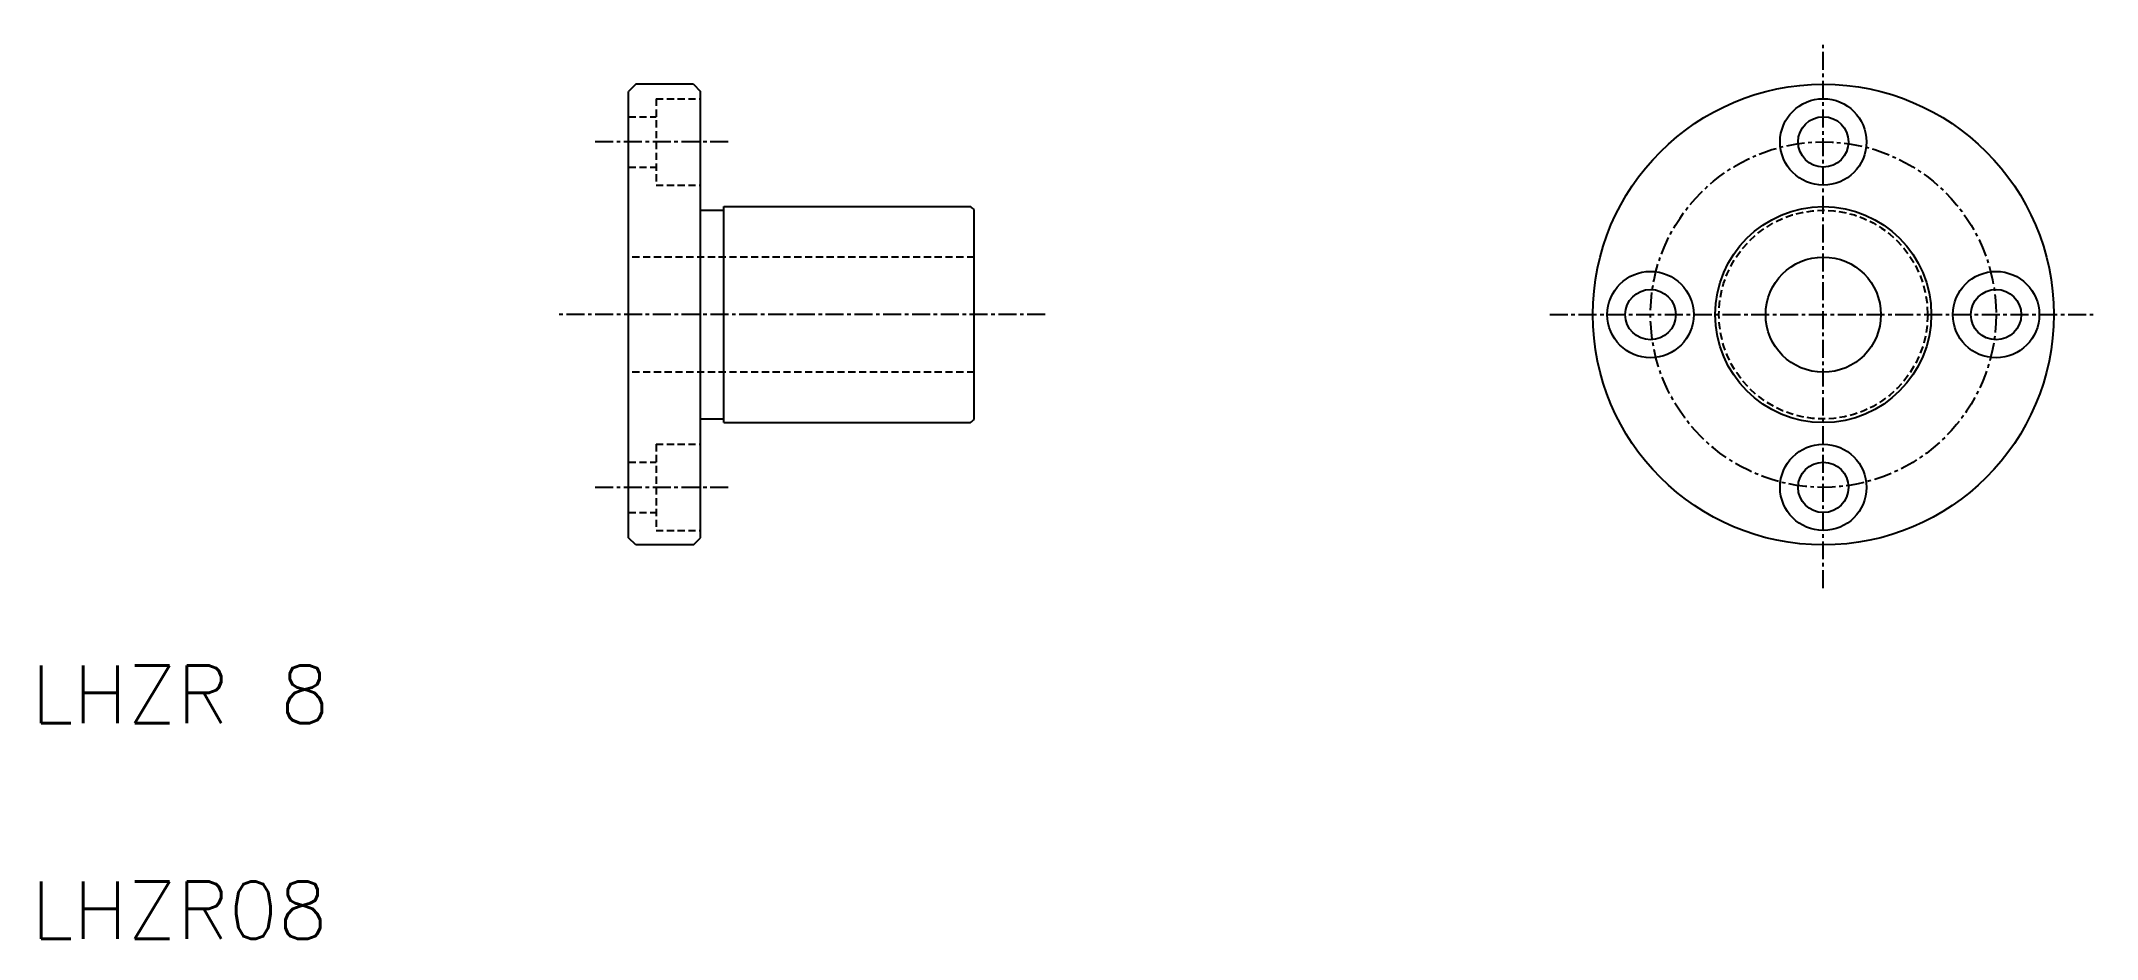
# Model space of a CAD drawing. Extents: x 194 to 337, y 105 to 167.
import ezdxf

# ---------------------------------------------------------------- set-up
doc = ezdxf.new("R2010")
doc.units = 0
doc.linetypes.add('CENTER', pattern=[2, 1.25, -0.25, 0.25, -0.25])
doc.linetypes.add('DASHED', pattern=[0.75, 0.5, -0.25])
doc.layers.get('0').update_dxf_attribs({"linetype": 'CONTINUOUS'})
doc.layers.add('CENTER', color=1, linetype='CENTER')
doc.styles.get("Standard").update_dxf_attribs({"font": 'txt.shx', "bigfont": 'bigfont.shx'})

msp = doc.modelspace()

# ---------------------------------------------------------------- linework, layer by layer
at = {"color": 7, "linetype": 'CONTINUOUS'}
for p, q in [((235.61, 163.96), (235.11, 163.46)), ((235.11, 132.46), (235.11, 163.46)), ((239.61, 163.96), (235.61, 163.96)), ((239.61, 163.96), (240.11, 163.46)), ((240.11, 132.46), (240.11, 163.46)), ((240.11, 155.21), (241.71, 155.21)), ((241.71, 155.46), (258.85, 155.46)), ((241.71, 140.46), (241.71, 155.46)), ((259.11, 140.71), (259.11, 155.21)), ((240.11, 140.71), (241.71, 140.71)), ((241.71, 140.46), (258.85, 140.46)), ((248.86, 140.46), (248.86, 140.46)), ((235.61, 131.96), (235.11, 132.46)), ((239.61, 131.96), (235.61, 131.96)), ((239.61, 131.96), (240.11, 132.46))]:
    msp.add_line(p, q, dxfattribs=at)
at = {"color": 3, "linetype": 'DASHED'}
for p, q in [((237.01, 162.96), (237.01, 156.96)), ((237.01, 162.96), (240.11, 162.96)), ((235.11, 161.71), (237.01, 161.71)), ((235.11, 158.21), (237.01, 158.21)), ((237.01, 156.96), (240.11, 156.96)), ((259.11, 151.96), (235.11, 151.96)), ((259.11, 143.96), (235.11, 143.96)), ((237.01, 138.96), (237.01, 132.96)), ((237.01, 138.96), (240.11, 138.96)), ((235.11, 137.71), (237.01, 137.71)), ((235.11, 134.21), (237.01, 134.21)), ((237.01, 132.96), (240.11, 132.96))]:
    msp.add_line(p, q, dxfattribs=at)
msp.add_line((244.48, 140.46), (244.48, 140.46))
at = {"color": 7, "linetype": 'CONTINUOUS'}
for centre, radius in [((318.07, 147.96), 16), ((318.07, 159.96), 3), ((318.07, 159.96), 1.75), ((318.07, 147.96), 7.5), ((318.07, 147.96), 4), ((306.07, 147.96), 3), ((330.07, 147.96), 3), ((306.07, 147.96), 1.75), ((330.07, 147.96), 1.75), ((318.07, 135.96), 3), ((318.07, 135.96), 1.75)]:
    msp.add_circle(centre, radius, dxfattribs=at)
at = {"color": 3, "linetype": 'DASHED'}
msp.add_circle((318.07, 147.96), 7.25, dxfattribs=at)
at = {"color": 7, "linetype": 'CONTINUOUS'}
for centre, start, end in [((258.36, 154.71), 33.5573, 56.4427), ((258.36, 141.21), 303.5573, 326.4427)]:
    msp.add_arc(centre, 0.9, start, end, dxfattribs=at)
at = {"layer": 'CENTER', "color": 1, "linetype": 'CENTER'}
for p, q in [((318.07, 128.96), (318.07, 166.96)), ((242.03, 159.96), (232.76, 159.96)), ((264.04, 147.96), (230.21, 147.96)), ((299.07, 147.96), (337.07, 147.96)), ((242.03, 135.96), (232.76, 135.96))]:
    msp.add_line(p, q, dxfattribs=at)
msp.add_circle((318.07, 147.96), 12, dxfattribs=at)

# ---------------------------------------------------------------- texts
at = {"color": 7, "linetype": 'CONTINUOUS'}
for s, p in [('LHZR 8', (193.62, 119.59)), ('LHZR08', (193.62, 104.59))]:
    msp.add_text(s, height=4, dxfattribs=at).set_placement(p)

doc.saveas('drawing.dxf')
